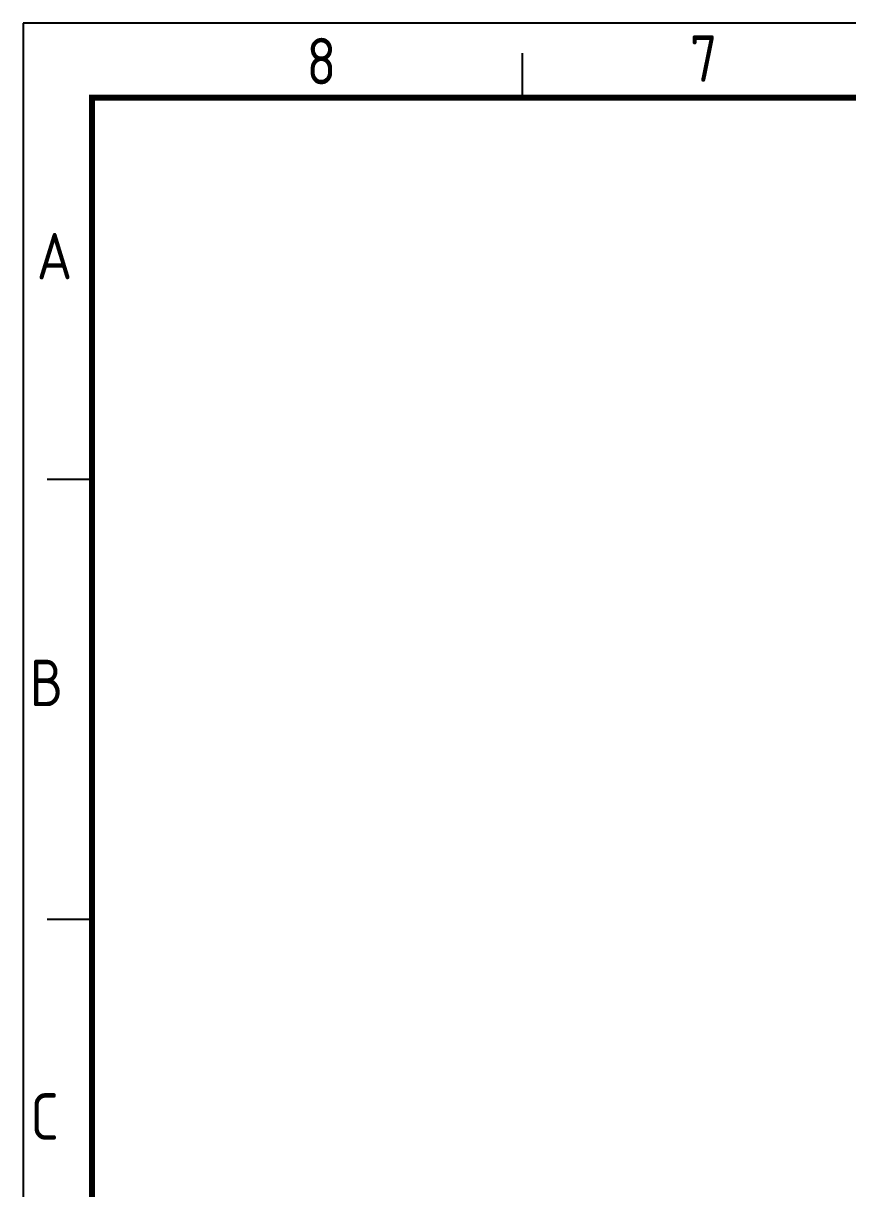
# Model space of a CAD drawing. Header units: millimetres. Extents: x 1580 to 3807, y -141 to 840.
# Drawn here: x 1579.6 to 1726.3, y 58.9 to 266.2 of the extents above; entities that cross this region are included whole.
import ezdxf

# ---------------------------------------------------------------- set-up
doc = ezdxf.new("R2010")
doc.units = ezdxf.units.MM
doc.layers.add('others', color=7, linetype='Continuous')
doc.styles.add('slb', font='gbenor.shx', dxfattribs={"bigfont": 'gbcbig.shx'})

msp = doc.modelspace()

# ---------------------------------------------------------------- linework, layer by layer
at = {"color": 0}
for points in [[(1668.355, 260.956), (1668.355, 253.028)], [(1583.877, 185.123), (1591.805, 185.123)], [(1583.877, 106.879), (1591.805, 106.879)]]:
    msp.add_lwpolyline(points, dxfattribs=at)
at = {"layer": 'Defpoints', "color": 0}
for p, q in [((1579.607, 266.241), (1579.605, -141.063)), ((2166.784, 266.241), (1579.607, 266.244))]:
    msp.add_line(p, q, dxfattribs=at)
at = {"layer": 'others', "color": 0, "const_width": 1.057}
msp.add_lwpolyline([(2154.584, -127.85), (1591.805, -127.85), (1591.805, 253.028), (2154.584, 253.028)], close=True, dxfattribs=at)

# ---------------------------------------------------------------- texts
at = {"color": 0, "style": 'slb'}
for s, p in [('8', (1629.989, 255.369)), ('7', (1698.199, 255.837)), ('A', (1581.984, 220.698)), ('B', (1580.732, 144.76)), ('C', (1580.855, 67.619))]:
    msp.add_text(s, height=8.27, dxfattribs=at).set_placement(p)

doc.saveas('drawing.dxf')
